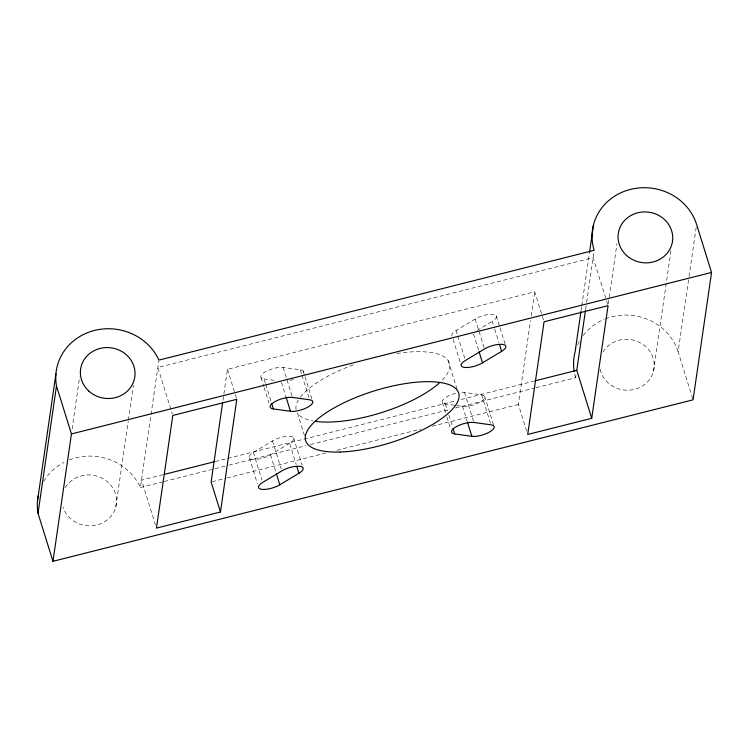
<?xml version="1.0" encoding="UTF-8"?>
<svg xmlns="http://www.w3.org/2000/svg" width="749" height="749" viewBox="0 0 749 749"><rect width="100%" height="100%" fill="white"/><g stroke="black" fill="none" stroke-linecap="round" stroke-linejoin="round"><path stroke-width="0.56" stroke-dasharray="3.75 2.81" d="M72.073 428.999L79.637 376.897M115.786 506.97L128.219 421.284M128.388 420.123L133.425 385.389M69.301 459.952A53.806 49.968 8.3 0 1 140.438 487.487L150.839 415.751M151.008 414.609L158.76 361.168M222.959 400.359L227.462 369.313L534.711 291.801L543.708 320.675M526.669 431.124L518.374 404.469L530.545 320.544M531.21 315.938L534.711 291.801M581.14 310.264L581.645 306.79M581.814 305.629L589.538 252.366M536.031 387.682L575.709 377.674L576.168 374.519M585.615 309.384L586.448 303.635M586.617 302.493L594.032 251.355M608.254 303.766L616.989 243.556M653.474 371.317L670.945 250.896M692.722 398.702L678.126 351.833L688.874 277.729M689.043 276.568L696.439 225.627M289.591 443.277L270.483 454.774A13.351 4.522 -17.3 0 1 252.376 459.334A13.351 4.522 -17.3 0 1 253.377 452.415L272.486 440.918A13.351 4.522 -17.3 0 1 290.593 436.349A13.351 4.522 -17.3 0 1 289.591 443.277L296.164 464.38M452.068 336.048A13.351 4.522 -17.3 0 1 456.075 330.487L475.184 318.99A13.351 4.522 -17.3 0 1 493.282 314.421A13.351 4.522 -17.3 0 1 492.28 321.349L494.359 328.015M476.991 330.543L492.28 321.349M163.039 474.707L141.505 480.137L155.408 524.777M215.178 461.553L226.516 458.688M227.649 458.407L455.486 400.921M461.159 399.489L533.7 381.185M140.438 487.487L163.104 481.766M164.237 481.476L227.715 465.466M228.848 465.176L305.929 445.73M310.461 444.588L449.887 409.413M455.551 407.98L534.898 387.963M212.248 481.701L225.861 478.265M226.994 477.974L325.628 453.098M336.966 450.233L420.863 429.065M432.201 426.209L518.374 404.469M265.427 383.376L264.041 378.928A13.351 4.522 -17.3 0 1 265.043 372A13.351 4.522 -17.3 0 1 283.15 367.431L300.246 369.791A13.351 4.522 -17.3 0 1 302.877 373.695M461.983 392.354A13.351 4.522 -17.3 0 1 464.52 392.467L481.626 394.826L490.96 424.823M264.041 378.928L276.578 380.661M455.673 393.319A13.351 4.522 -17.3 0 0 443.408 399.32A13.351 4.522 -17.3 0 0 445.412 403.964L455.673 405.378M456.815 405.537L462.507 406.323A13.351 4.522 -17.3 0 0 480.615 401.754A13.351 4.522 -17.3 0 0 481.626 394.826M607.72 304.525L593.124 257.656L157.852 367.469L172.448 414.337M496.278 315.778L499.742 326.892M500.089 327.996L505.622 345.776M494.705 329.12L498.853 342.452M475.184 318.99L484.519 348.978M473.518 333.951L478.705 350.616M484.612 396.184L493.956 426.181M456.075 330.487L457.452 334.925M457.798 336.039L464.717 358.256M453.108 339.381L461.066 364.932M464.52 392.467L473.864 422.464M462.507 406.323L467.011 420.76M448.127 360.55L457.124 389.433M445.412 403.964L447.49 410.63M448.876 415.068L452.677 427.286M442.416 402.606L445.533 412.596M446.919 417.043L450.72 429.261M303.242 371.158L304.628 375.595M304.974 376.71L312.586 401.146M300.246 369.791L301.632 374.238M301.978 375.352L308.897 397.569M304.45 435.422L297.531 413.205A80.134 27.142 -17.3 0 0 313.138 420.994M283.15 367.431L292.494 397.429M281.484 382.402L285.641 395.734M293.589 437.706L302.24 465.475M265.773 384.48L271.307 402.26M261.045 377.571L263.817 386.456M264.163 387.57L269.003 403.121M272.486 440.918L281.137 468.687M270.483 454.774L276.016 472.544M227.462 369.313L236.459 398.196M253.377 452.415L262.028 480.184M249.38 457.976L257.338 483.526M293.318 379.434A13.351 4.522 -17.3 0 1 289.985 380.445M396.83 353.472A80.134 27.142 -17.3 0 1 440.927 381.466M296.024 409.422A80.134 27.142 -17.3 0 1 298.327 400.144M300.321 397.195A80.134 27.142 -17.3 0 1 354.904 364.276M602.945 352.039A27.376 25.429 8.3 0 1 646.378 347.246A27.376 25.429 8.3 0 1 639.73 387.495A27.376 25.429 8.3 0 1 600.108 369.21M575.709 377.674A53.422 49.612 8.3 0 1 574.389 372.375M577.629 344.783A53.422 49.612 8.3 0 1 579.595 340.889M583.209 335.412A53.422 49.612 8.3 0 1 604.349 319.289M605.417 318.859A53.422 49.612 8.3 0 1 678.126 351.833M65.257 487.693A27.376 25.429 8.3 0 1 108.128 482.375A27.376 25.429 8.3 0 1 103.418 522.446A27.376 25.429 8.3 0 1 62.982 507.026M43.742 481.438A53.806 49.968 8.3 0 1 64.049 462.339"/><path stroke-width="1.12" d="M37.45 501.25L55.932 373.882M38.021 513.327L56.493 385.96A53.806 49.968 8.3 0 1 94.44 330.449A53.806 49.968 8.3 0 1 158.91 360.119L594.182 250.306A53.422 49.612 8.3 0 1 630.452 189.394A53.422 49.612 8.3 0 1 696.607 224.466L711.55 272.458L693.068 399.816L52.964 561.31L38.021 513.327A53.806 49.968 8.3 0 1 38.227 495.81M52.964 561.31L71.445 433.943L56.493 385.96M222.631 402.653L211.115 481.981L220.459 511.979L156.447 528.129L172.794 415.461L236.806 399.311L220.459 511.979M580.971 311.415L575.092 351.946A53.422 49.612 8.3 0 0 574.193 371.298M589.538 252.366L593.573 224.578M591.719 418.307L608.066 305.639L544.055 321.789L527.708 434.457L591.719 418.307L576.777 370.324L585.446 310.535M279.817 484.762L298.935 473.265A13.351 4.522 -17.3 0 0 299.937 466.337A13.351 4.522 -17.3 0 0 281.83 470.906L262.721 482.403A13.351 4.522 -17.3 0 0 261.719 489.331A13.351 4.522 -17.3 0 0 279.817 484.762L276.362 473.658M482.515 362.834L501.624 351.337A13.351 4.522 -17.3 0 0 502.626 344.409A13.351 4.522 -17.3 0 0 484.519 348.978L465.41 360.475A13.351 4.522 -17.3 0 0 464.408 367.403A13.351 4.522 -17.3 0 0 482.515 362.834L479.051 351.73M71.445 433.943L711.55 272.458M164.171 474.417L214.045 461.833M534.833 380.904L576.777 370.324M273.385 408.926L290.481 411.285A13.351 4.522 -17.3 0 0 308.588 406.716A13.351 4.522 -17.3 0 0 309.59 399.788L292.494 397.429A13.351 4.522 -17.3 0 0 274.387 401.998A13.351 4.522 -17.3 0 0 273.385 408.926L271.653 403.365M454.755 433.952L471.851 436.311A13.351 4.522 -17.3 0 0 489.958 431.752A13.351 4.522 -17.3 0 0 490.96 424.823L473.864 422.464A13.351 4.522 -17.3 0 0 455.757 427.024A13.351 4.522 -17.3 0 0 454.755 433.952L453.023 428.4M499.546 344.671L501.624 351.337M467.357 421.874L471.851 436.311M285.987 396.839L290.481 411.285M296.857 466.599L298.935 473.265M440.047 382.299A80.134 27.142 -17.3 0 1 315.498 421.369M340.074 452.012A80.134 27.142 -17.3 0 0 458.987 397.494A80.134 27.142 -17.3 0 0 347.461 401.108A80.134 27.142 -17.3 0 0 340.074 452.012M626.501 255.418A27.376 25.429 8.3 0 0 671.956 243.949A27.376 25.429 8.3 0 0 637.736 212.791A27.376 25.429 8.3 0 0 626.501 255.418M88.803 391.072A27.376 25.429 8.3 0 0 134.268 379.603A27.376 25.429 8.3 0 0 100.048 348.444A27.376 25.429 8.3 0 0 88.803 391.072"/></g></svg>
